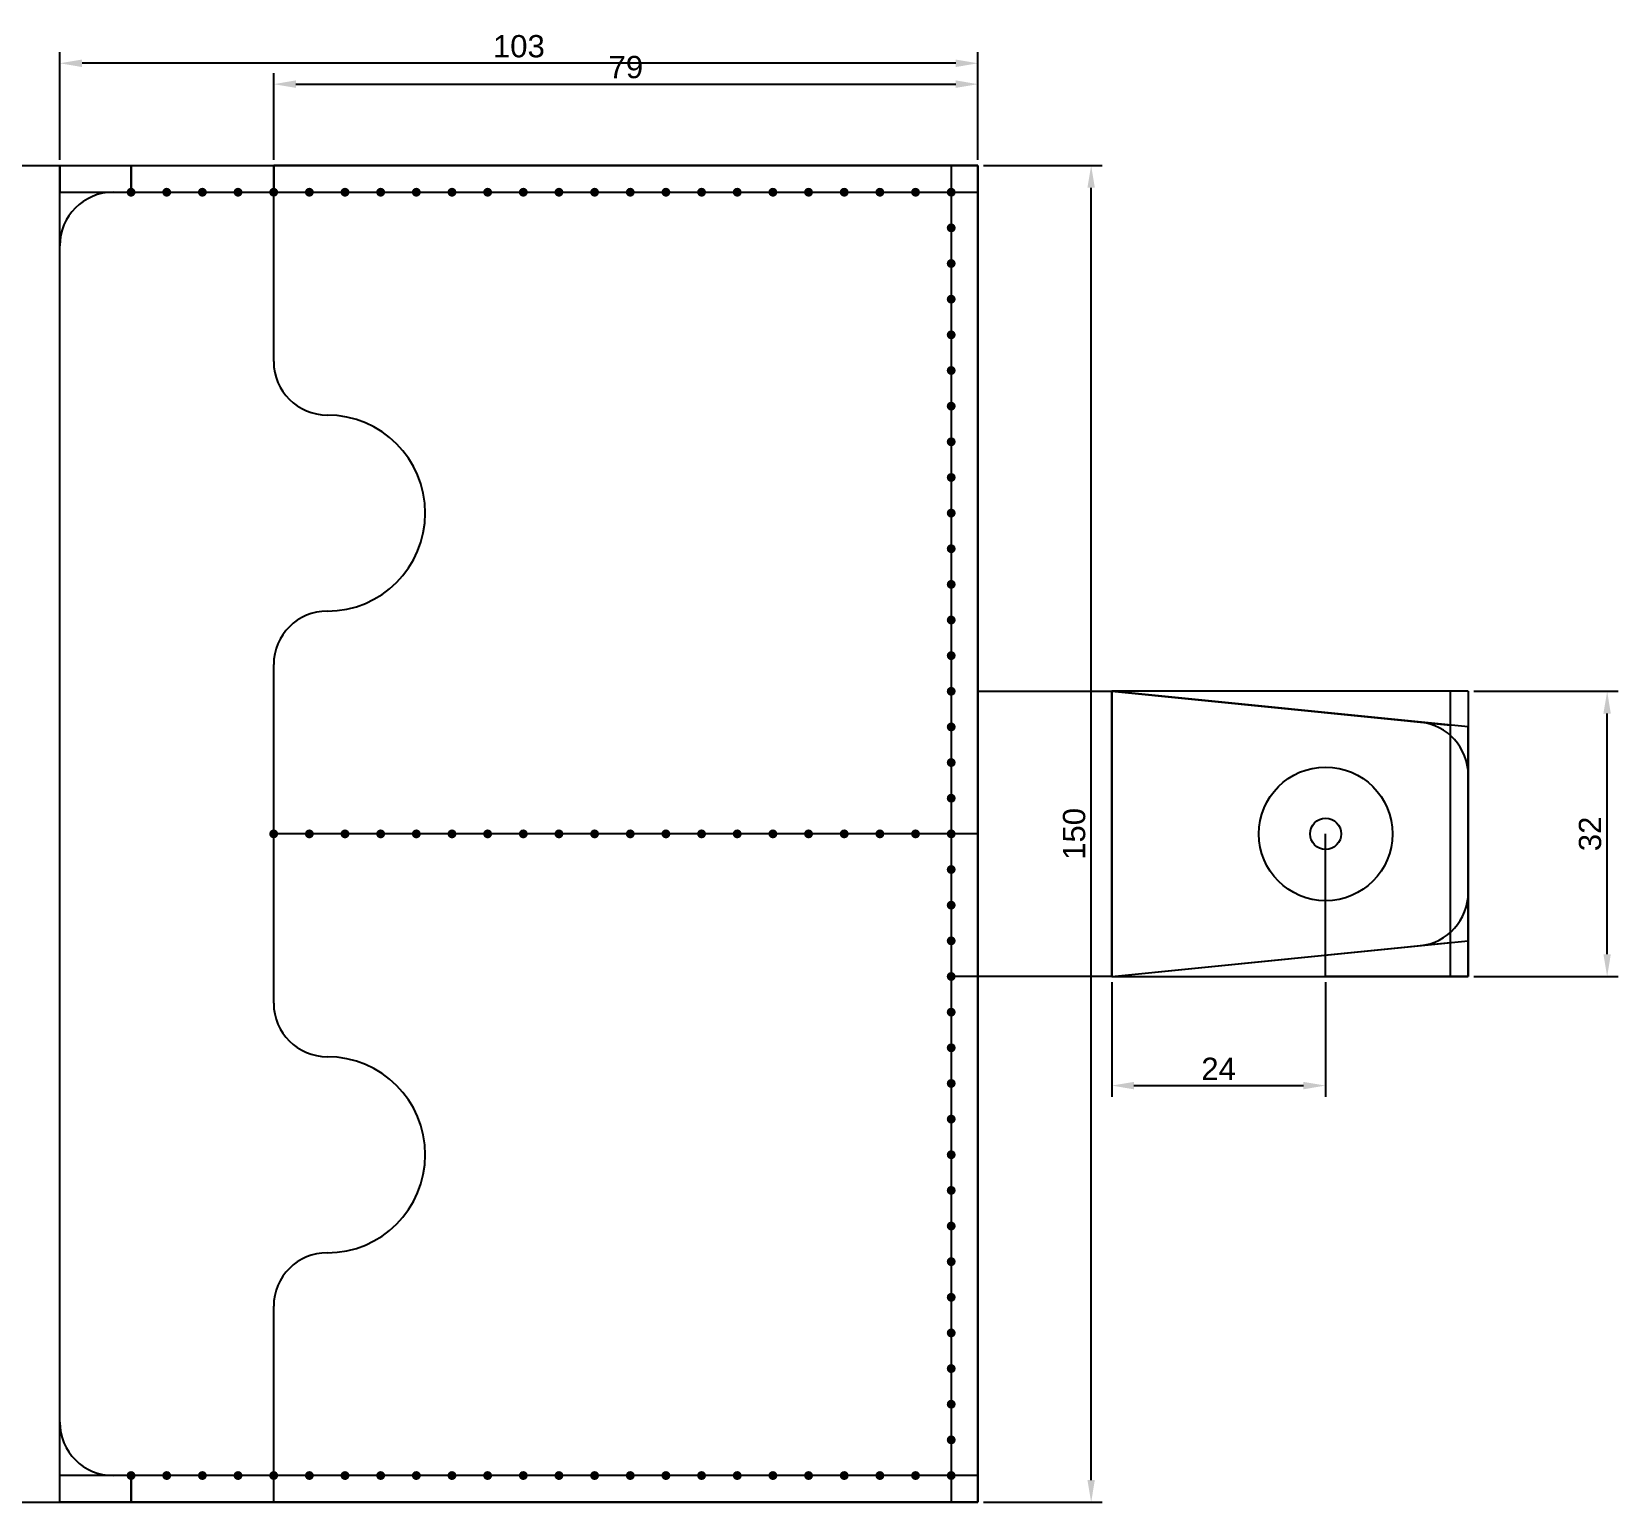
# Model space of a CAD drawing. Header units: millimetres. Extents: x 1335 to 6986, y 304 to 1543.
# Drawn here: x 2359.7 to 2537.7, y 336 to 501 of the extents above; entities that cross this region are included whole.
import ezdxf

# ---------------------------------------------------------------- set-up
doc = ezdxf.new("R2010")
doc.units = ezdxf.units.MM
doc.styles.get("Standard").update_dxf_attribs({"font": 'arial.ttf'})
doc.dimstyles.new('ISO-25', dxfattribs={"dimtxt": 2.5, "dimasz": 2.5, "dimexe": 1.25, "dimexo": 0.625, "dimtad": 1, "dimtxsty": 'Standard', "dimcen": 2.5, "dimadec": 0, "dimazin": 0, "dimtfac": 1, "dimtmove": 0, "dimatfit": 3, "dimfxl": 1, "dimarcsym": 0})

# ---------------------------------------------------------------- blocks, each defined once
blk = doc.blocks.new('*D54')
at = {"color": 0, "lineweight": -2, "transparency": 16777216}
for p, q in [((2466.5, 486.01), (2479.83, 486.01)), ((2478.58, 338.51), (2478.58, 483.51)), ((2466.5, 336.01), (2479.83, 336.01))]:
    blk.add_line(p, q, dxfattribs=at)
at = {"color": 0, "transparency": 16777216}
for points in [[(2478.16, 483.51), (2478.99, 483.51), (2478.58, 486.01)], [(2478.16, 338.51), (2478.99, 338.51), (2478.58, 336.01)]]:
    blk.add_solid(points, dxfattribs=at)
at = {"layer": 'Defpoints', "color": 0, "transparency": 16777216}
for p in [(2465.88, 486.01), (2478.58, 486.01), (2465.88, 336.01)]:
    blk.add_point(p, dxfattribs=at)
at = {"color": 0, "transparency": 16777216, "insert": (2476.68, 411.01), "char_height": 2.5, "attachment_point": 5, "rotation": 90}
blk.add_mtext('150', dxfattribs=at)
blk = doc.blocks.new('*D55')
at = {"color": 0, "lineweight": -2, "transparency": 16777216}
for p, q in [((2362.88, 486.64), (2362.88, 498.73)), ((2465.88, 486.64), (2465.88, 498.73)), ((2463.38, 497.48), (2365.38, 497.48))]:
    blk.add_line(p, q, dxfattribs=at)
at = {"color": 0, "transparency": 16777216}
for points in [[(2365.38, 497.9), (2365.38, 497.06), (2362.88, 497.48)], [(2463.38, 497.9), (2463.38, 497.06), (2465.88, 497.48)]]:
    blk.add_solid(points, dxfattribs=at)
at = {"layer": 'Defpoints', "color": 0, "transparency": 16777216}
for p in [(2362.88, 497.48), (2362.88, 486.01), (2465.88, 486.01)]:
    blk.add_point(p, dxfattribs=at)
at = {"color": 0, "transparency": 16777216, "insert": (2414.38, 499.38), "char_height": 2.5, "attachment_point": 5}
blk.add_mtext('103', dxfattribs=at)
blk = doc.blocks.new('*D51')
at = {"color": 0, "lineweight": -2, "transparency": 16777216}
for p, q in [((2386.88, 486.64), (2386.88, 496.39)), ((2389.38, 495.14), (2463.38, 495.14)), ((2465.88, 486.64), (2465.88, 496.39))]:
    blk.add_line(p, q, dxfattribs=at)
at = {"color": 0, "transparency": 16777216}
for points in [[(2389.38, 495.56), (2389.38, 494.72), (2386.88, 495.14)], [(2463.38, 495.56), (2463.38, 494.72), (2465.88, 495.14)]]:
    blk.add_solid(points, dxfattribs=at)
at = {"layer": 'Defpoints', "color": 0, "transparency": 16777216}
for p in [(2465.88, 495.14), (2386.88, 486.01), (2465.88, 486.01)]:
    blk.add_point(p, dxfattribs=at)
at = {"color": 0, "transparency": 16777216, "insert": (2426.38, 497.04), "char_height": 2.5, "attachment_point": 5}
blk.add_mtext('79', dxfattribs=at)
blk = doc.blocks.new('*D56')
at = {"color": 0, "lineweight": -2, "transparency": 16777216}
for p, q in [((2521.5, 427.01), (2537.71, 427.01)), ((2536.46, 397.51), (2536.46, 424.51)), ((2521.5, 395.01), (2537.71, 395.01))]:
    blk.add_line(p, q, dxfattribs=at)
at = {"color": 0, "transparency": 16777216}
for points in [[(2536.04, 424.51), (2536.87, 424.51), (2536.46, 427.01)], [(2536.04, 397.51), (2536.87, 397.51), (2536.46, 395.01)]]:
    blk.add_solid(points, dxfattribs=at)
at = {"layer": 'Defpoints', "color": 0, "transparency": 16777216}
for p in [(2520.88, 427.01), (2536.46, 427.01), (2520.88, 395.01)]:
    blk.add_point(p, dxfattribs=at)
at = {"color": 0, "transparency": 16777216, "insert": (2534.55, 411.01), "char_height": 2.5, "attachment_point": 5, "rotation": 90}
blk.add_mtext('32', dxfattribs=at)
blk = doc.blocks.new('*D57')
at = {"color": 0, "lineweight": -2, "transparency": 16777216}
for p, q in [((2480.88, 394.39), (2480.88, 381.52)), ((2504.88, 394.39), (2504.88, 381.52)), ((2483.38, 382.77), (2502.38, 382.77))]:
    blk.add_line(p, q, dxfattribs=at)
at = {"color": 0, "transparency": 16777216}
for points in [[(2483.38, 383.18), (2483.38, 382.35), (2480.88, 382.77)], [(2502.38, 383.18), (2502.38, 382.35), (2504.88, 382.77)]]:
    blk.add_solid(points, dxfattribs=at)
at = {"layer": 'Defpoints', "color": 0, "transparency": 16777216}
for p in [(2480.88, 395.01), (2504.88, 395.01), (2504.88, 382.77)]:
    blk.add_point(p, dxfattribs=at)
at = {"color": 0, "transparency": 16777216, "insert": (2492.88, 384.65), "char_height": 2.5, "attachment_point": 5}
blk.add_mtext('24', dxfattribs=at)

msp = doc.modelspace()

# ---------------------------------------------------------------- hatches: boundary and pattern name
h = msp.add_hatch(color=256)
h.dxf.hatch_style = 1
h.paths.add_polyline_path([(2370.38, 483.011, -1), (2371.38, 483.011, -1)])
h = msp.add_hatch(color=256)
h.dxf.hatch_style = 1
h.paths.add_polyline_path([(2374.38, 483.011, -1), (2375.38, 483.011, -1)])
h = msp.add_hatch(color=256)
h.dxf.hatch_style = 1
h.paths.add_polyline_path([(2378.38, 483.011, -1), (2379.38, 483.011, -1)])
h = msp.add_hatch(color=256)
h.dxf.hatch_style = 1
h.paths.add_polyline_path([(2382.38, 483.011, -1), (2383.38, 483.011, -1)])
h = msp.add_hatch(color=256)
h.dxf.hatch_style = 1
h.paths.add_polyline_path([(2386.38, 483.011, -1), (2387.38, 483.011, -1)])
h = msp.add_hatch(color=256)
h.dxf.hatch_style = 1
h.paths.add_polyline_path([(2387.38, 483.011, 1), (2386.38, 483.011, 1)])
h = msp.add_hatch(color=256)
h.dxf.hatch_style = 1
h.paths.add_polyline_path([(2390.38, 483.011, -1), (2391.38, 483.011, -1)])
h = msp.add_hatch(color=256)
h.dxf.hatch_style = 1
h.paths.add_polyline_path([(2391.38, 483.011, 1), (2390.38, 483.011, 1)])
h = msp.add_hatch(color=256)
h.dxf.hatch_style = 1
h.paths.add_polyline_path([(2394.38, 483.011, -1), (2395.38, 483.011, -1)])
h = msp.add_hatch(color=256)
h.dxf.hatch_style = 1
h.paths.add_polyline_path([(2395.38, 483.011, 1), (2394.38, 483.011, 1)])
h = msp.add_hatch(color=256)
h.dxf.hatch_style = 1
h.paths.add_polyline_path([(2398.38, 483.011, -1), (2399.38, 483.011, -1)])
h = msp.add_hatch(color=256)
h.dxf.hatch_style = 1
h.paths.add_polyline_path([(2399.38, 483.011, 1), (2398.38, 483.011, 1)])
h = msp.add_hatch(color=256)
h.dxf.hatch_style = 1
h.paths.add_polyline_path([(2402.38, 483.011, -1), (2403.38, 483.011, -1)])
h = msp.add_hatch(color=256)
h.dxf.hatch_style = 1
h.paths.add_polyline_path([(2403.38, 483.011, 1), (2402.38, 483.011, 1)])
h = msp.add_hatch(color=256)
h.dxf.hatch_style = 1
h.paths.add_polyline_path([(2406.38, 483.011, -1), (2407.38, 483.011, -1)])
h = msp.add_hatch(color=256)
h.dxf.hatch_style = 1
h.paths.add_polyline_path([(2407.38, 483.011, 1), (2406.38, 483.011, 1)])
h = msp.add_hatch(color=256)
h.dxf.hatch_style = 1
h.paths.add_polyline_path([(2410.38, 483.011, -1), (2411.38, 483.011, -1)])
h = msp.add_hatch(color=256)
h.dxf.hatch_style = 1
h.paths.add_polyline_path([(2411.38, 483.011, 1), (2410.38, 483.011, 1)])
h = msp.add_hatch(color=256)
h.dxf.hatch_style = 1
h.paths.add_polyline_path([(2414.38, 483.011, -1), (2415.38, 483.011, -1)])
h = msp.add_hatch(color=256)
h.dxf.hatch_style = 1
h.paths.add_polyline_path([(2415.38, 483.011, 1), (2414.38, 483.011, 1)])
h = msp.add_hatch(color=256)
h.dxf.hatch_style = 1
h.paths.add_polyline_path([(2418.38, 483.011, -1), (2419.38, 483.011, -1)])
h = msp.add_hatch(color=256)
h.dxf.hatch_style = 1
h.paths.add_polyline_path([(2419.38, 483.011, 1), (2418.38, 483.011, 1)])
h = msp.add_hatch(color=256)
h.dxf.hatch_style = 1
h.paths.add_polyline_path([(2422.38, 483.011, -1), (2423.38, 483.011, -1)])
h = msp.add_hatch(color=256)
h.dxf.hatch_style = 1
h.paths.add_polyline_path([(2423.38, 483.011, 1), (2422.38, 483.011, 1)])
h = msp.add_hatch(color=256)
h.dxf.hatch_style = 1
h.paths.add_polyline_path([(2426.38, 483.011, -1), (2427.38, 483.011, -1)])
h = msp.add_hatch(color=256)
h.dxf.hatch_style = 1
h.paths.add_polyline_path([(2427.38, 483.011, 1), (2426.38, 483.011, 1)])
h = msp.add_hatch(color=256)
h.dxf.hatch_style = 1
h.paths.add_polyline_path([(2430.38, 483.011, -1), (2431.38, 483.011, -1)])
h = msp.add_hatch(color=256)
h.dxf.hatch_style = 1
h.paths.add_polyline_path([(2431.38, 483.011, 1), (2430.38, 483.011, 1)])
h = msp.add_hatch(color=256)
h.dxf.hatch_style = 1
h.paths.add_polyline_path([(2434.38, 483.011, -1), (2435.38, 483.011, -1)])
h = msp.add_hatch(color=256)
h.dxf.hatch_style = 1
h.paths.add_polyline_path([(2435.38, 483.011, 1), (2434.38, 483.011, 1)])
h = msp.add_hatch(color=256)
h.dxf.hatch_style = 1
h.paths.add_polyline_path([(2438.38, 483.011, -1), (2439.38, 483.011, -1)])
h = msp.add_hatch(color=256)
h.dxf.hatch_style = 1
h.paths.add_polyline_path([(2439.38, 483.011, 1), (2438.38, 483.011, 1)])
h = msp.add_hatch(color=256)
h.dxf.hatch_style = 1
h.paths.add_polyline_path([(2442.38, 483.011, -1), (2443.38, 483.011, -1)])
h = msp.add_hatch(color=256)
h.dxf.hatch_style = 1
h.paths.add_polyline_path([(2443.38, 483.011, 1), (2442.38, 483.011, 1)])
h = msp.add_hatch(color=256)
h.dxf.hatch_style = 1
h.paths.add_polyline_path([(2446.38, 483.011, -1), (2447.38, 483.011, -1)])
h = msp.add_hatch(color=256)
h.dxf.hatch_style = 1
h.paths.add_polyline_path([(2447.38, 483.011, 1), (2446.38, 483.011, 1)])
h = msp.add_hatch(color=256)
h.dxf.hatch_style = 1
h.paths.add_polyline_path([(2450.38, 483.011, -1), (2451.38, 483.011, -1)])
h = msp.add_hatch(color=256)
h.dxf.hatch_style = 1
h.paths.add_polyline_path([(2451.38, 483.011, 1), (2450.38, 483.011, 1)])
h = msp.add_hatch(color=256)
h.dxf.hatch_style = 1
h.paths.add_polyline_path([(2454.38, 483.011, -1), (2455.38, 483.011, -1)])
h = msp.add_hatch(color=256)
h.dxf.hatch_style = 1
h.paths.add_polyline_path([(2455.38, 483.011, 1), (2454.38, 483.011, 1)])
h = msp.add_hatch(color=256)
h.dxf.hatch_style = 1
h.paths.add_polyline_path([(2458.38, 483.011, -1), (2459.38, 483.011, -1)])
h = msp.add_hatch(color=256)
h.dxf.hatch_style = 1
h.paths.add_polyline_path([(2459.38, 483.011, 1), (2458.38, 483.011, 1)])
h = msp.add_hatch(color=256)
h.dxf.hatch_style = 1
h.paths.add_polyline_path([(2462.38, 483.011, -1), (2463.38, 483.011, -1)])
h = msp.add_hatch(color=256)
h.dxf.hatch_style = 1
h.paths.add_polyline_path([(2463.38, 483.011, 1), (2462.38, 483.011, 1)])
h = msp.add_hatch(color=256)
h.dxf.hatch_style = 1
h.paths.add_polyline_path([(2462.38, 479.011, -1), (2463.38, 479.011, -1)])
h = msp.add_hatch(color=256)
h.dxf.hatch_style = 1
h.paths.add_polyline_path([(2463.38, 479.011, 1), (2462.38, 479.011, 1)])
h = msp.add_hatch(color=256)
h.dxf.hatch_style = 1
h.paths.add_polyline_path([(2462.38, 475.011, -1), (2463.38, 475.011, -1)])
h = msp.add_hatch(color=256)
h.dxf.hatch_style = 1
h.paths.add_polyline_path([(2463.38, 475.011, 1), (2462.38, 475.011, 1)])
h = msp.add_hatch(color=256)
h.dxf.hatch_style = 1
h.paths.add_polyline_path([(2462.38, 471.011, -1), (2463.38, 471.011, -1)])
h = msp.add_hatch(color=256)
h.dxf.hatch_style = 1
h.paths.add_polyline_path([(2463.38, 471.011, 1), (2462.38, 471.011, 1)])
h = msp.add_hatch(color=256)
h.dxf.hatch_style = 1
h.paths.add_polyline_path([(2462.38, 467.011, -1), (2463.38, 467.011, -1)])
h = msp.add_hatch(color=256)
h.dxf.hatch_style = 1
h.paths.add_polyline_path([(2463.38, 467.011, 1), (2462.38, 467.011, 1)])
h = msp.add_hatch(color=256)
h.dxf.hatch_style = 1
h.paths.add_polyline_path([(2462.38, 463.011, -1), (2463.38, 463.011, -1)])
h = msp.add_hatch(color=256)
h.dxf.hatch_style = 1
h.paths.add_polyline_path([(2463.38, 463.011, 1), (2462.38, 463.011, 1)])
h = msp.add_hatch(color=256)
h.dxf.hatch_style = 1
h.paths.add_polyline_path([(2462.38, 459.011, -1), (2463.38, 459.011, -1)])
h = msp.add_hatch(color=256)
h.dxf.hatch_style = 1
h.paths.add_polyline_path([(2463.38, 459.011, 1), (2462.38, 459.011, 1)])
h = msp.add_hatch(color=256)
h.dxf.hatch_style = 1
h.paths.add_polyline_path([(2462.38, 455.011, -1), (2463.38, 455.011, -1)])
h = msp.add_hatch(color=256)
h.dxf.hatch_style = 1
h.paths.add_polyline_path([(2463.38, 455.011, 1), (2462.38, 455.011, 1)])
h = msp.add_hatch(color=256)
h.dxf.hatch_style = 1
h.paths.add_polyline_path([(2462.38, 451.011, -1), (2463.38, 451.011, -1)])
h = msp.add_hatch(color=256)
h.dxf.hatch_style = 1
h.paths.add_polyline_path([(2463.38, 451.011, 1), (2462.38, 451.011, 1)])
h = msp.add_hatch(color=256)
h.dxf.hatch_style = 1
h.paths.add_polyline_path([(2462.38, 447.011, -1), (2463.38, 447.011, -1)])
h = msp.add_hatch(color=256)
h.dxf.hatch_style = 1
h.paths.add_polyline_path([(2463.38, 447.011, 1), (2462.38, 447.011, 1)])
h = msp.add_hatch(color=256)
h.dxf.hatch_style = 1
h.paths.add_polyline_path([(2462.38, 443.011, -1), (2463.38, 443.011, -1)])
h = msp.add_hatch(color=256)
h.dxf.hatch_style = 1
h.paths.add_polyline_path([(2463.38, 443.011, 1), (2462.38, 443.011, 1)])
h = msp.add_hatch(color=256)
h.dxf.hatch_style = 1
h.paths.add_polyline_path([(2462.38, 439.011, -1), (2463.38, 439.011, -1)])
h = msp.add_hatch(color=256)
h.dxf.hatch_style = 1
h.paths.add_polyline_path([(2463.38, 439.011, 1), (2462.38, 439.011, 1)])
h = msp.add_hatch(color=256)
h.dxf.hatch_style = 1
h.paths.add_polyline_path([(2462.38, 435.011, -1), (2463.38, 435.011, -1)])
h = msp.add_hatch(color=256)
h.dxf.hatch_style = 1
h.paths.add_polyline_path([(2463.38, 435.011, 1), (2462.38, 435.011, 1)])
h = msp.add_hatch(color=256)
h.dxf.hatch_style = 1
h.paths.add_polyline_path([(2462.38, 431.011, -1), (2463.38, 431.011, -1)])
h = msp.add_hatch(color=256)
h.dxf.hatch_style = 1
h.paths.add_polyline_path([(2463.38, 431.011, 1), (2462.38, 431.011, 1)])
h = msp.add_hatch(color=256)
h.dxf.hatch_style = 1
h.paths.add_polyline_path([(2462.38, 427.011, -1), (2463.38, 427.011, -1)])
h = msp.add_hatch(color=256)
h.dxf.hatch_style = 1
h.paths.add_polyline_path([(2463.38, 427.011, 1), (2462.38, 427.011, 1)])
h = msp.add_hatch(color=256)
h.dxf.hatch_style = 1
h.paths.add_polyline_path([(2462.38, 423.011, -1), (2463.38, 423.011, -1)])
h = msp.add_hatch(color=256)
h.dxf.hatch_style = 1
h.paths.add_polyline_path([(2463.38, 423.011, 1), (2462.38, 423.011, 1)])
h = msp.add_hatch(color=256)
h.dxf.hatch_style = 1
h.paths.add_polyline_path([(2462.38, 419.011, -1), (2463.38, 419.011, -1)])
h = msp.add_hatch(color=256)
h.dxf.hatch_style = 1
h.paths.add_polyline_path([(2463.38, 419.011, 1), (2462.38, 419.011, 1)])
h = msp.add_hatch(color=256)
h.dxf.hatch_style = 1
h.paths.add_polyline_path([(2462.38, 415.011, -1), (2463.38, 415.011, -1)])
h = msp.add_hatch(color=256)
h.dxf.hatch_style = 1
h.paths.add_polyline_path([(2463.38, 415.011, 1), (2462.38, 415.011, 1)])
h = msp.add_hatch(color=256)
h.dxf.hatch_style = 1
h.paths.add_polyline_path([(2387.38, 411.011, 1), (2386.38, 411.011, 1)])
h = msp.add_hatch(color=256)
h.dxf.hatch_style = 1
h.paths.add_polyline_path([(2391.38, 411.011, 1), (2390.38, 411.011, 1)])
h = msp.add_hatch(color=256)
h.dxf.hatch_style = 1
h.paths.add_polyline_path([(2395.38, 411.011, 1), (2394.38, 411.011, 1)])
h = msp.add_hatch(color=256)
h.dxf.hatch_style = 1
h.paths.add_polyline_path([(2399.38, 411.011, 1), (2398.38, 411.011, 1)])
h = msp.add_hatch(color=256)
h.dxf.hatch_style = 1
h.paths.add_polyline_path([(2403.38, 411.011, 1), (2402.38, 411.011, 1)])
h = msp.add_hatch(color=256)
h.dxf.hatch_style = 1
h.paths.add_polyline_path([(2407.38, 411.011, 1), (2406.38, 411.011, 1)])
h = msp.add_hatch(color=256)
h.dxf.hatch_style = 1
h.paths.add_polyline_path([(2411.38, 411.011, 1), (2410.38, 411.011, 1)])
h = msp.add_hatch(color=256)
h.dxf.hatch_style = 1
h.paths.add_polyline_path([(2415.38, 411.011, 1), (2414.38, 411.011, 1)])
h = msp.add_hatch(color=256)
h.dxf.hatch_style = 1
h.paths.add_polyline_path([(2419.38, 411.011, 1), (2418.38, 411.011, 1)])
h = msp.add_hatch(color=256)
h.dxf.hatch_style = 1
h.paths.add_polyline_path([(2423.38, 411.011, 1), (2422.38, 411.011, 1)])
h = msp.add_hatch(color=256)
h.dxf.hatch_style = 1
h.paths.add_polyline_path([(2427.38, 411.011, 1), (2426.38, 411.011, 1)])
h = msp.add_hatch(color=256)
h.dxf.hatch_style = 1
h.paths.add_polyline_path([(2431.38, 411.011, 1), (2430.38, 411.011, 1)])
h = msp.add_hatch(color=256)
h.dxf.hatch_style = 1
h.paths.add_polyline_path([(2435.38, 411.011, 1), (2434.38, 411.011, 1)])
h = msp.add_hatch(color=256)
h.dxf.hatch_style = 1
h.paths.add_polyline_path([(2439.38, 411.011, 1), (2438.38, 411.011, 1)])
h = msp.add_hatch(color=256)
h.dxf.hatch_style = 1
h.paths.add_polyline_path([(2443.38, 411.011, 1), (2442.38, 411.011, 1)])
h = msp.add_hatch(color=256)
h.dxf.hatch_style = 1
h.paths.add_polyline_path([(2447.38, 411.011, 1), (2446.38, 411.011, 1)])
h = msp.add_hatch(color=256)
h.dxf.hatch_style = 1
h.paths.add_polyline_path([(2451.38, 411.011, 1), (2450.38, 411.011, 1)])
h = msp.add_hatch(color=256)
h.dxf.hatch_style = 1
h.paths.add_polyline_path([(2455.38, 411.011, 1), (2454.38, 411.011, 1)])
h = msp.add_hatch(color=256)
h.dxf.hatch_style = 1
h.paths.add_polyline_path([(2459.38, 411.011, 1), (2458.38, 411.011, 1)])
h = msp.add_hatch(color=256)
h.dxf.hatch_style = 1
h.paths.add_polyline_path([(2462.38, 411.011, -1), (2463.38, 411.011, -1)])
h = msp.add_hatch(color=256)
h.dxf.hatch_style = 1
h.paths.add_polyline_path([(2463.38, 411.011, 1), (2462.38, 411.011, 1)])
h = msp.add_hatch(color=256)
h.dxf.hatch_style = 1
h.paths.add_polyline_path([(2462.38, 407.011, -1), (2463.38, 407.011, -1)])
h = msp.add_hatch(color=256)
h.dxf.hatch_style = 1
h.paths.add_polyline_path([(2463.38, 407.011, 1), (2462.38, 407.011, 1)])
h = msp.add_hatch(color=256)
h.dxf.hatch_style = 1
h.paths.add_polyline_path([(2462.38, 403.011, -1), (2463.38, 403.011, -1)])
h = msp.add_hatch(color=256)
h.dxf.hatch_style = 1
h.paths.add_polyline_path([(2463.38, 403.011, 1), (2462.38, 403.011, 1)])
h = msp.add_hatch(color=256)
h.dxf.hatch_style = 1
h.paths.add_polyline_path([(2462.38, 399.011, -1), (2463.38, 399.011, -1)])
h = msp.add_hatch(color=256)
h.dxf.hatch_style = 1
h.paths.add_polyline_path([(2463.38, 399.011, 1), (2462.38, 399.011, 1)])
h = msp.add_hatch(color=256)
h.dxf.hatch_style = 1
h.paths.add_polyline_path([(2462.38, 395.011, -1), (2463.38, 395.011, -1)])
h = msp.add_hatch(color=256)
h.dxf.hatch_style = 1
h.paths.add_polyline_path([(2463.38, 395.011, 1), (2462.38, 395.011, 1)])
h = msp.add_hatch(color=256)
h.dxf.hatch_style = 1
h.paths.add_polyline_path([(2462.38, 391.011, -1), (2463.38, 391.011, -1)])
h = msp.add_hatch(color=256)
h.dxf.hatch_style = 1
h.paths.add_polyline_path([(2463.38, 391.011, 1), (2462.38, 391.011, 1)])
h = msp.add_hatch(color=256)
h.dxf.hatch_style = 1
h.paths.add_polyline_path([(2462.38, 387.011, -1), (2463.38, 387.011, -1)])
h = msp.add_hatch(color=256)
h.dxf.hatch_style = 1
h.paths.add_polyline_path([(2463.38, 387.011, 1), (2462.38, 387.011, 1)])
h = msp.add_hatch(color=256)
h.dxf.hatch_style = 1
h.paths.add_polyline_path([(2462.38, 383.011, -1), (2463.38, 383.011, -1)])
h = msp.add_hatch(color=256)
h.dxf.hatch_style = 1
h.paths.add_polyline_path([(2463.38, 383.011, 1), (2462.38, 383.011, 1)])
h = msp.add_hatch(color=256)
h.dxf.hatch_style = 1
h.paths.add_polyline_path([(2462.38, 379.011, -1), (2463.38, 379.011, -1)])
h = msp.add_hatch(color=256)
h.dxf.hatch_style = 1
h.paths.add_polyline_path([(2463.38, 379.011, 1), (2462.38, 379.011, 1)])
h = msp.add_hatch(color=256)
h.dxf.hatch_style = 1
h.paths.add_polyline_path([(2462.38, 375.011, -1), (2463.38, 375.011, -1)])
h = msp.add_hatch(color=256)
h.dxf.hatch_style = 1
h.paths.add_polyline_path([(2463.38, 375.011, 1), (2462.38, 375.011, 1)])
h = msp.add_hatch(color=256)
h.dxf.hatch_style = 1
h.paths.add_polyline_path([(2462.38, 371.011, -1), (2463.38, 371.011, -1)])
h = msp.add_hatch(color=256)
h.dxf.hatch_style = 1
h.paths.add_polyline_path([(2463.38, 371.011, 1), (2462.38, 371.011, 1)])
h = msp.add_hatch(color=256)
h.dxf.hatch_style = 1
h.paths.add_polyline_path([(2462.38, 367.011, -1), (2463.38, 367.011, -1)])
h = msp.add_hatch(color=256)
h.dxf.hatch_style = 1
h.paths.add_polyline_path([(2463.38, 367.011, 1), (2462.38, 367.011, 1)])
h = msp.add_hatch(color=256)
h.dxf.hatch_style = 1
h.paths.add_polyline_path([(2462.38, 363.011, -1), (2463.38, 363.011, -1)])
h = msp.add_hatch(color=256)
h.dxf.hatch_style = 1
h.paths.add_polyline_path([(2463.38, 363.011, 1), (2462.38, 363.011, 1)])
h = msp.add_hatch(color=256)
h.dxf.hatch_style = 1
h.paths.add_polyline_path([(2462.38, 359.011, -1), (2463.38, 359.011, -1)])
h = msp.add_hatch(color=256)
h.dxf.hatch_style = 1
h.paths.add_polyline_path([(2463.38, 359.011, 1), (2462.38, 359.011, 1)])
h = msp.add_hatch(color=256)
h.dxf.hatch_style = 1
h.paths.add_polyline_path([(2462.38, 355.011, -1), (2463.38, 355.011, -1)])
h = msp.add_hatch(color=256)
h.dxf.hatch_style = 1
h.paths.add_polyline_path([(2463.38, 355.011, 1), (2462.38, 355.011, 1)])
h = msp.add_hatch(color=256)
h.dxf.hatch_style = 1
h.paths.add_polyline_path([(2462.38, 351.011, -1), (2463.38, 351.011, -1)])
h = msp.add_hatch(color=256)
h.dxf.hatch_style = 1
h.paths.add_polyline_path([(2463.38, 351.011, 1), (2462.38, 351.011, 1)])
h = msp.add_hatch(color=256)
h.dxf.hatch_style = 1
h.paths.add_polyline_path([(2462.38, 347.011, -1), (2463.38, 347.011, -1)])
h = msp.add_hatch(color=256)
h.dxf.hatch_style = 1
h.paths.add_polyline_path([(2463.38, 347.011, 1), (2462.38, 347.011, 1)])
h = msp.add_hatch(color=256)
h.dxf.hatch_style = 1
h.paths.add_polyline_path([(2462.38, 343.011, -1), (2463.38, 343.011, -1)])
h = msp.add_hatch(color=256)
h.dxf.hatch_style = 1
h.paths.add_polyline_path([(2463.38, 343.011, 1), (2462.38, 343.011, 1)])
h = msp.add_hatch(color=256)
h.dxf.hatch_style = 1
h.paths.add_polyline_path([(2370.38, 339.011, -1), (2371.38, 339.011, -1)])
h = msp.add_hatch(color=256)
h.dxf.hatch_style = 1
h.paths.add_polyline_path([(2374.38, 339.011, -1), (2375.38, 339.011, -1)])
h = msp.add_hatch(color=256)
h.dxf.hatch_style = 1
h.paths.add_polyline_path([(2378.38, 339.011, -1), (2379.38, 339.011, -1)])
h = msp.add_hatch(color=256)
h.dxf.hatch_style = 1
h.paths.add_polyline_path([(2382.38, 339.011, -1), (2383.38, 339.011, -1)])
h = msp.add_hatch(color=256)
h.dxf.hatch_style = 1
h.paths.add_polyline_path([(2386.38, 339.011, -1), (2387.38, 339.011, -1)])
h = msp.add_hatch(color=256)
h.dxf.hatch_style = 1
h.paths.add_polyline_path([(2387.38, 339.011, 1), (2386.38, 339.011, 1)])
h = msp.add_hatch(color=256)
h.dxf.hatch_style = 1
h.paths.add_polyline_path([(2390.38, 339.011, -1), (2391.38, 339.011, -1)])
h = msp.add_hatch(color=256)
h.dxf.hatch_style = 1
h.paths.add_polyline_path([(2391.38, 339.011, 1), (2390.38, 339.011, 1)])
h = msp.add_hatch(color=256)
h.dxf.hatch_style = 1
h.paths.add_polyline_path([(2394.38, 339.011, -1), (2395.38, 339.011, -1)])
h = msp.add_hatch(color=256)
h.dxf.hatch_style = 1
h.paths.add_polyline_path([(2395.38, 339.011, 1), (2394.38, 339.011, 1)])
h = msp.add_hatch(color=256)
h.dxf.hatch_style = 1
h.paths.add_polyline_path([(2398.38, 339.011, -1), (2399.38, 339.011, -1)])
h = msp.add_hatch(color=256)
h.dxf.hatch_style = 1
h.paths.add_polyline_path([(2399.38, 339.011, 1), (2398.38, 339.011, 1)])
h = msp.add_hatch(color=256)
h.dxf.hatch_style = 1
h.paths.add_polyline_path([(2402.38, 339.011, -1), (2403.38, 339.011, -1)])
h = msp.add_hatch(color=256)
h.dxf.hatch_style = 1
h.paths.add_polyline_path([(2403.38, 339.011, 1), (2402.38, 339.011, 1)])
h = msp.add_hatch(color=256)
h.dxf.hatch_style = 1
h.paths.add_polyline_path([(2406.38, 339.011, -1), (2407.38, 339.011, -1)])
h = msp.add_hatch(color=256)
h.dxf.hatch_style = 1
h.paths.add_polyline_path([(2407.38, 339.011, 1), (2406.38, 339.011, 1)])
h = msp.add_hatch(color=256)
h.dxf.hatch_style = 1
h.paths.add_polyline_path([(2410.38, 339.011, -1), (2411.38, 339.011, -1)])
h = msp.add_hatch(color=256)
h.dxf.hatch_style = 1
h.paths.add_polyline_path([(2411.38, 339.011, 1), (2410.38, 339.011, 1)])
h = msp.add_hatch(color=256)
h.dxf.hatch_style = 1
h.paths.add_polyline_path([(2414.38, 339.011, -1), (2415.38, 339.011, -1)])
h = msp.add_hatch(color=256)
h.dxf.hatch_style = 1
h.paths.add_polyline_path([(2415.38, 339.011, 1), (2414.38, 339.011, 1)])
h = msp.add_hatch(color=256)
h.dxf.hatch_style = 1
h.paths.add_polyline_path([(2418.38, 339.011, -1), (2419.38, 339.011, -1)])
h = msp.add_hatch(color=256)
h.dxf.hatch_style = 1
h.paths.add_polyline_path([(2419.38, 339.011, 1), (2418.38, 339.011, 1)])
h = msp.add_hatch(color=256)
h.dxf.hatch_style = 1
h.paths.add_polyline_path([(2422.38, 339.011, -1), (2423.38, 339.011, -1)])
h = msp.add_hatch(color=256)
h.dxf.hatch_style = 1
h.paths.add_polyline_path([(2423.38, 339.011, 1), (2422.38, 339.011, 1)])
h = msp.add_hatch(color=256)
h.dxf.hatch_style = 1
h.paths.add_polyline_path([(2426.38, 339.011, -1), (2427.38, 339.011, -1)])
h = msp.add_hatch(color=256)
h.dxf.hatch_style = 1
h.paths.add_polyline_path([(2427.38, 339.011, 1), (2426.38, 339.011, 1)])
h = msp.add_hatch(color=256)
h.dxf.hatch_style = 1
h.paths.add_polyline_path([(2430.38, 339.011, -1), (2431.38, 339.011, -1)])
h = msp.add_hatch(color=256)
h.dxf.hatch_style = 1
h.paths.add_polyline_path([(2431.38, 339.011, 1), (2430.38, 339.011, 1)])
h = msp.add_hatch(color=256)
h.dxf.hatch_style = 1
h.paths.add_polyline_path([(2434.38, 339.011, -1), (2435.38, 339.011, -1)])
h = msp.add_hatch(color=256)
h.dxf.hatch_style = 1
h.paths.add_polyline_path([(2435.38, 339.011, 1), (2434.38, 339.011, 1)])
h = msp.add_hatch(color=256)
h.dxf.hatch_style = 1
h.paths.add_polyline_path([(2438.38, 339.011, -1), (2439.38, 339.011, -1)])
h = msp.add_hatch(color=256)
h.dxf.hatch_style = 1
h.paths.add_polyline_path([(2439.38, 339.011, 1), (2438.38, 339.011, 1)])
h = msp.add_hatch(color=256)
h.dxf.hatch_style = 1
h.paths.add_polyline_path([(2442.38, 339.011, -1), (2443.38, 339.011, -1)])
h = msp.add_hatch(color=256)
h.dxf.hatch_style = 1
h.paths.add_polyline_path([(2443.38, 339.011, 1), (2442.38, 339.011, 1)])
h = msp.add_hatch(color=256)
h.dxf.hatch_style = 1
h.paths.add_polyline_path([(2446.38, 339.011, -1), (2447.38, 339.011, -1)])
h = msp.add_hatch(color=256)
h.dxf.hatch_style = 1
h.paths.add_polyline_path([(2447.38, 339.011, 1), (2446.38, 339.011, 1)])
h = msp.add_hatch(color=256)
h.dxf.hatch_style = 1
h.paths.add_polyline_path([(2450.38, 339.011, -1), (2451.38, 339.011, -1)])
h = msp.add_hatch(color=256)
h.dxf.hatch_style = 1
h.paths.add_polyline_path([(2451.38, 339.011, 1), (2450.38, 339.011, 1)])
h = msp.add_hatch(color=256)
h.dxf.hatch_style = 1
h.paths.add_polyline_path([(2454.38, 339.011, -1), (2455.38, 339.011, -1)])
h = msp.add_hatch(color=256)
h.dxf.hatch_style = 1
h.paths.add_polyline_path([(2455.38, 339.011, 1), (2454.38, 339.011, 1)])
h = msp.add_hatch(color=256)
h.dxf.hatch_style = 1
h.paths.add_polyline_path([(2458.38, 339.011, -1), (2459.38, 339.011, -1)])
h = msp.add_hatch(color=256)
h.dxf.hatch_style = 1
h.paths.add_polyline_path([(2459.38, 339.011, 1), (2458.38, 339.011, 1)])
h = msp.add_hatch(color=256)
h.dxf.hatch_style = 1
h.paths.add_polyline_path([(2462.38, 339.011, -1), (2463.38, 339.011, -1)])
h = msp.add_hatch(color=256)
h.dxf.hatch_style = 1
h.paths.add_polyline_path([(2463.38, 339.011, 1), (2462.38, 339.011, 1)])

# ---------------------------------------------------------------- linework, layer by layer
for p, q in [((2342.88, 486.011), (2362.88, 486.011)), ((2362.88, 336.011), (2362.88, 486.011)), ((2362.88, 486.011), (2465.88, 486.011)), ((2362.88, 486.011), (2362.88, 483.011)), ((2362.88, 486.011), (2370.88, 486.011)), ((2370.88, 486.011), (2370.88, 483.011)), ((2370.88, 483.011), (2370.88, 486.011)), ((2370.88, 486.011), (2465.88, 486.011)), ((2465.88, 486.011), (2386.88, 486.011)), ((2386.88, 486.011), (2386.88, 483.011)), ((2386.88, 464.011), (2386.88, 486.011)), ((2465.88, 486.011), (2462.88, 486.011)), ((2462.88, 486.011), (2462.88, 336.011)), ((2465.88, 486.011), (2462.88, 486.011)), ((2462.88, 486.011), (2462.88, 336.011)), ((2465.88, 486.011), (2465.88, 336.011)), ((2465.88, 483.011), (2465.88, 486.011)), ((2465.88, 336.011), (2465.88, 486.011)), ((2465.88, 483.011), (2465.88, 486.011)), ((2362.88, 483.011), (2465.88, 483.011)), ((2386.88, 483.011), (2465.88, 483.011)), ((2465.88, 391.011), (2465.88, 431.011)), ((2386.88, 411.011), (2386.88, 430.011)), ((2465.88, 395.011), (2465.88, 427.011)), ((2465.88, 427.011), (2480.88, 427.011)), ((2480.88, 395.011), (2480.88, 427.011)), ((2520.88, 423.011), (2480.88, 427.011)), ((2480.88, 427.011), (2480.88, 395.011)), ((2520.88, 427.011), (2480.88, 427.011)), ((2518.88, 427.011), (2480.88, 427.011)), ((2480.88, 427.011), (2518.88, 423.211)), ((2518.88, 395.011), (2518.88, 427.011)), ((2520.88, 427.011), (2520.88, 395.011)), ((2520.88, 399.011), (2520.88, 423.011)), ((2465.88, 411.011), (2386.88, 411.011)), ((2386.88, 392.011), (2386.88, 411.011)), ((2465.88, 336.011), (2465.88, 411.011)), ((2465.88, 411.011), (2465.88, 391.011)), ((2504.88, 395.011), (2504.88, 411.011)), ((2480.88, 395.011), (2520.88, 399.011)), ((2480.88, 395.011), (2518.88, 398.811)), ((2520.88, 395.011), (2520.88, 399.011)), ((2480.88, 395.011), (2462.88, 395.011)), ((2465.88, 391.011), (2465.88, 395.011)), ((2480.88, 395.011), (2520.88, 395.011)), ((2480.88, 395.011), (2518.88, 395.011)), ((2520.88, 395.011), (2504.88, 395.011)), ((2386.88, 336.011), (2386.88, 358.011)), ((2465.88, 339.011), (2362.88, 339.011)), ((2370.88, 336.011), (2370.88, 339.011)), ((2370.88, 339.011), (2370.88, 336.011)), ((2465.88, 339.011), (2386.88, 339.011)), ((2465.88, 336.011), (2465.88, 339.011)), ((2465.88, 336.011), (2465.88, 339.011)), ((2342.88, 336.011), (2362.88, 336.011)), ((2465.88, 336.011), (2362.88, 336.011)), ((2362.88, 336.011), (2365.88, 336.011)), ((2362.88, 336.011), (2370.88, 336.011)), ((2370.88, 336.011), (2465.88, 336.011)), ((2386.88, 336.011), (2465.88, 336.011)), ((2462.88, 336.011), (2459.88, 336.011)), ((2462.88, 336.011), (2465.88, 336.011)), ((2462.88, 336.011), (2465.88, 336.011))]:
    msp.add_line(p, q)
for radius in [7.5, 1.75]:
    msp.add_circle((2504.88, 411.011), radius)
for centre, radius, start, end in [((2368.88, 477.011), 6, 90, 180), ((2392.88, 464.011), 6, 180, 270), ((2392.88, 447.011), 11, 270, 90), ((2392.88, 430.011), 6, 90, 180), ((2514.88, 417.581), 6, 0, 84.28941), ((2514.88, 404.441), 6, 275.71059, 0), ((2392.88, 392.011), 6, 180, 270), ((2392.88, 375.011), 11, 270, 90), ((2392.88, 358.011), 6, 90, 180), ((2368.88, 345.011), 6, 180, 270)]:
    msp.add_arc(centre, radius, start, end)

# ---------------------------------------------------------------- dimensions: what is measured, and where the dimension line sits
at = {"color": 3}
for base, p1, p2, angle, picture, middle in [((2362.88, 497.48), (2465.88, 486.011), (2362.88, 486.011), 180, '*D55', (2414.38, 499.382)), ((2478.577, 486.011), (2465.88, 336.011), (2465.88, 486.011), 90, '*D54', (2476.676, 411.011)), ((2536.456, 427.011), (2520.88, 395.011), (2520.88, 427.011), 90, '*D56', (2534.554, 411.011))]:
    dim = msp.add_linear_dim(base=base, p1=p1, p2=p2, angle=angle, dimstyle='ISO-25', dxfattribs=at)
    dim.commit()
    dim.dimension.update_dxf_attribs({"geometry": picture, "text_midpoint": middle})
for base, p1, p2, picture, middle in [((2465.88, 495.14), (2386.88, 486.011), (2465.88, 486.011), '*D51', (2426.38, 497.041)), ((2504.88, 382.766), (2480.88, 395.011), (2504.88, 395.011), '*D57', (2492.88, 384.646))]:
    dim = msp.add_linear_dim(base=base, p1=p1, p2=p2, dimstyle='ISO-25', dxfattribs=at)
    dim.commit()
    dim.dimension.update_dxf_attribs({"geometry": picture, "text_midpoint": middle})

doc.saveas('drawing.dxf')
